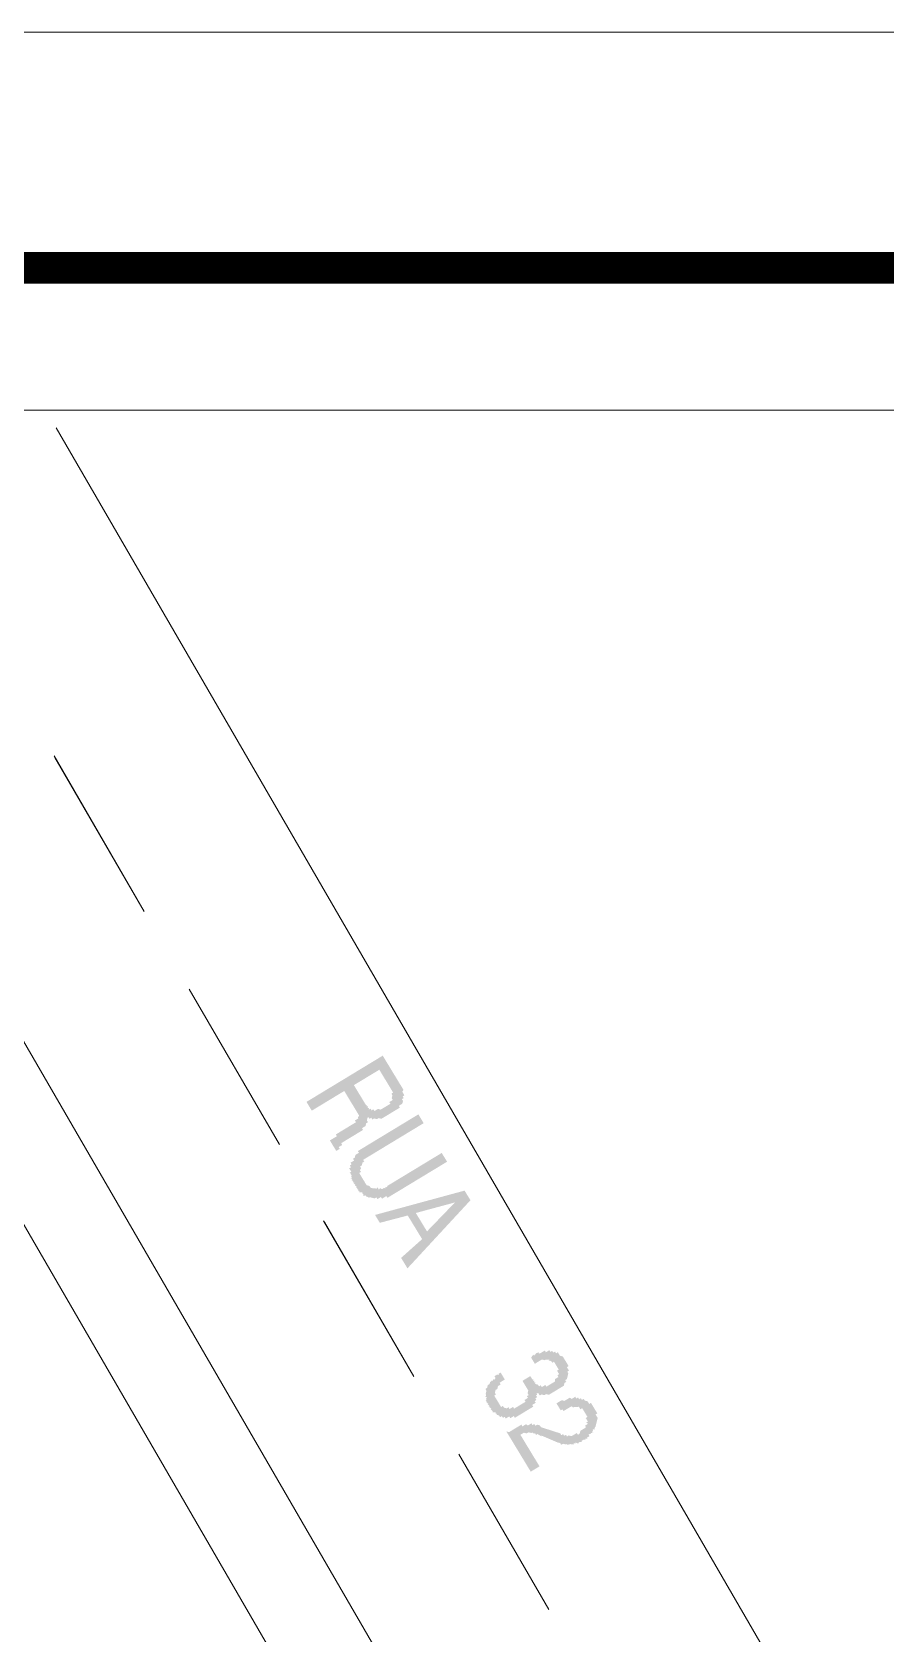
# Model space of a CAD drawing. Header units: millimetres. Extents: x 1345 to 2117, y 1214 to 1365.
# Drawn here: x 1566.91 to 1569.62, y 1291.24 to 1296.34 of the extents above; entities that cross this region are included whole.
import ezdxf

# ---------------------------------------------------------------- set-up
doc = ezdxf.new("R2010")
doc.units = ezdxf.units.MM
doc.header["$LTSCALE"] = 0.5
doc.layers.add('02', color=2, linetype='Continuous')

msp = doc.modelspace()

# ---------------------------------------------------------------- hatches: boundary and pattern name
at = {"true_color": 0x000007}
h = msp.add_hatch(color=7, dxfattribs=at)
h.paths.add_polyline_path([(1567.8738, 1292.7784), (1567.8535, 1292.8119), (1567.8591, 1292.8152), (1567.8646, 1292.8186), (1567.8702, 1292.822), (1567.8758, 1292.8254), (1567.8724, 1292.831), (1567.878, 1292.8343), (1567.8836, 1292.8377), (1567.8891, 1292.8411), (1567.8947, 1292.8445), (1567.9003, 1292.8479), (1567.9031, 1292.8495), (1567.9059, 1292.8512), (1567.9086, 1292.8529), (1567.9114, 1292.8546), (1567.9142, 1292.8563), (1567.9198, 1292.8597), (1567.9254, 1292.8631), (1567.9309, 1292.8665), (1567.9365, 1292.8698), (1567.9331, 1292.8754), (1567.9387, 1292.8788), (1567.9443, 1292.8822), (1567.9409, 1292.8877), (1567.9426, 1292.885), (1567.9465, 1292.8911), (1567.9431, 1292.8967), (1567.9448, 1292.8939), (1567.9397, 1292.9023), (1567.9414, 1292.8995), (1567.938, 1292.9051), (1567.8992, 1292.9692), (1567.796, 1292.9066), (1567.7791, 1292.9345), (1568.0216, 1293.0816), (1568.074, 1292.9951), (1568.0774, 1292.9896), (1568.0791, 1292.9868), (1568.0808, 1292.984), (1568.0825, 1292.9812), (1568.0842, 1292.9784), (1568.0859, 1292.9756), (1568.0876, 1292.9728), (1568.0837, 1292.9667), (1568.0871, 1292.9611), (1568.0904, 1292.9555), (1568.0849, 1292.9521), (1568.0882, 1292.9466), (1568.0827, 1292.9432), (1568.086, 1292.9376), (1568.0839, 1292.9287), (1568.0783, 1292.9253), (1568.0727, 1292.9219), (1568.0761, 1292.9163), (1568.0705, 1292.9129), (1568.0649, 1292.9096), (1568.0677, 1292.9112), (1568.0594, 1292.9062), (1568.0538, 1292.9028), (1568.0566, 1292.9045), (1568.051, 1292.9011), (1568.0454, 1292.8977), (1568.0398, 1292.8943), (1568.0343, 1292.891), (1568.0287, 1292.8876), (1568.0231, 1292.8842), (1568.0175, 1292.8808), (1568.0086, 1292.883), (1568.003, 1292.8796), (1567.9941, 1292.8818), (1567.9968, 1292.8835), (1567.9885, 1292.8785), (1567.9851, 1292.884), (1567.9795, 1292.8807), (1567.9761, 1292.8862), (1567.9789, 1292.8879), (1567.9734, 1292.8845), (1567.9712, 1292.8756), (1567.9745, 1292.87), (1567.969, 1292.8666), (1567.9668, 1292.8577), (1567.9612, 1292.8543), (1567.9556, 1292.8509), (1567.959, 1292.8453), (1567.9534, 1292.842), (1567.9478, 1292.8386), (1567.9423, 1292.8352), (1567.9367, 1292.8318), (1567.9311, 1292.8284), (1567.9255, 1292.8251), (1567.9283, 1292.8267), (1567.92, 1292.8217), (1567.9228, 1292.8234), (1567.9172, 1292.82), (1567.9116, 1292.8166), (1567.906, 1292.8132), (1567.9005, 1292.8098), (1567.8949, 1292.8065), (1567.8893, 1292.8031), (1567.8927, 1292.7975), (1567.8871, 1292.7941), (1567.8815, 1292.7907), (1567.8849, 1292.7852)])
h.paths.add_polyline_path([(1568.0319, 1292.92), (1568.0375, 1292.9234), (1568.0403, 1292.9251), (1568.0458, 1292.9285), (1568.0425, 1292.9341), (1568.048, 1292.9374), (1568.0508, 1292.9391), (1568.0536, 1292.9408), (1568.0502, 1292.9464), (1568.0524, 1292.9553), (1568.0541, 1292.9526), (1568.049, 1292.9609), (1568.0546, 1292.9643), (1568.0512, 1292.9699), (1568.0529, 1292.9671), (1568.0495, 1292.9727), (1568.0107, 1293.0368), (1567.9298, 1292.9878), (1567.9687, 1292.9237), (1567.9715, 1292.9253), (1567.9704, 1292.9209), (1567.9749, 1292.9198), (1567.9738, 1292.9153), (1567.9782, 1292.9142), (1567.9772, 1292.9097), (1567.9827, 1292.9131), (1567.9844, 1292.9103), (1567.9861, 1292.9075), (1567.9917, 1292.9109), (1567.9951, 1292.9053), (1568.0006, 1292.9087), (1568.0062, 1292.9121), (1568.0152, 1292.9099), (1568.0207, 1292.9133), (1568.0263, 1292.9166)])
for points in [[(1568.0477, 1292.6361), (1568.0505, 1292.6378), (1568.0422, 1292.6327), (1568.0366, 1292.6293), (1568.0332, 1292.6349), (1568.0304, 1292.6332), (1568.0248, 1292.6298), (1568.0193, 1292.6264), (1568.0159, 1292.632), (1568.0103, 1292.6286), (1568.0047, 1292.6253), (1568.0014, 1292.6308), (1567.9958, 1292.6275), (1567.9868, 1292.6296), (1567.9779, 1292.6318), (1567.9796, 1292.6291), (1567.9689, 1292.634), (1567.9706, 1292.6313), (1567.9655, 1292.6396), (1567.9672, 1292.6368), (1567.96, 1292.6362), (1567.9583, 1292.639), (1567.9611, 1292.6407), (1567.9549, 1292.6446), (1567.9577, 1292.6463), (1567.9459, 1292.6468), (1567.9487, 1292.6485), (1567.9425, 1292.6524), (1567.9453, 1292.6541), (1567.9392, 1292.6579), (1567.942, 1292.6596), (1567.9358, 1292.6635), (1567.9386, 1292.6652), (1567.9324, 1292.6691), (1567.9352, 1292.6708), (1567.929, 1292.6747), (1567.9318, 1292.6764), (1567.9256, 1292.6802), (1567.9284, 1292.6819), (1567.9223, 1292.6858), (1567.9251, 1292.6875), (1567.9189, 1292.6914), (1567.9234, 1292.6903), (1567.9211, 1292.7004), (1567.9256, 1292.6993), (1567.9177, 1292.7059), (1567.9222, 1292.7048), (1567.916, 1292.7087), (1567.9216, 1292.7121), (1567.9182, 1292.7177), (1567.9148, 1292.7232), (1567.9204, 1292.7266), (1567.917, 1292.7322), (1567.9226, 1292.7356), (1567.9192, 1292.7412), (1567.9248, 1292.7445), (1567.9304, 1292.7479), (1567.927, 1292.7535), (1567.9326, 1292.7569), (1567.9348, 1292.7658), (1567.9403, 1292.7692), (1567.9459, 1292.7726), (1567.9425, 1292.7782), (1567.9453, 1292.7799), (1567.9481, 1292.7815), (1567.9509, 1292.7832), (1567.9565, 1292.7866), (1567.9593, 1292.7883), (1568.1349, 1292.8948), (1568.1518, 1292.8669), (1567.9734, 1292.7587), (1567.9762, 1292.7604), (1567.9678, 1292.7554), (1567.9706, 1292.757), (1567.9622, 1292.752), (1567.965, 1292.7537), (1567.9594, 1292.7503), (1567.9628, 1292.7447), (1567.9572, 1292.7413), (1567.955, 1292.7324), (1567.9495, 1292.729), (1567.9512, 1292.7262), (1567.9528, 1292.7234), (1567.949, 1292.7173), (1567.9507, 1292.7145), (1567.9523, 1292.7117), (1567.9468, 1292.7083), (1567.9501, 1292.7027), (1567.9535, 1292.6971), (1567.9569, 1292.6916), (1567.9603, 1292.686), (1567.9637, 1292.6804), (1567.967, 1292.6748), (1567.9704, 1292.6693), (1567.9794, 1292.6671), (1567.9828, 1292.6615), (1567.9917, 1292.6593), (1567.999, 1292.6599), (1568.0007, 1292.6571), (1568.0046, 1292.6633), (1568.0079, 1292.6577), (1568.0096, 1292.6549), (1568.0135, 1292.6611), (1568.0152, 1292.6583), (1568.0197, 1292.6572), (1568.0253, 1292.6606), (1568.0297, 1292.6595), (1568.0308, 1292.664), (1568.0353, 1292.6629), (1568.0364, 1292.6673), (1568.2092, 1292.7721), (1568.2262, 1292.7442)], [(1568.4669, 1291.9447), (1568.4697, 1291.9464), (1568.4613, 1291.9413), (1568.4641, 1291.943), (1568.4557, 1291.938), (1568.4529, 1291.9363), (1568.4474, 1291.9329), (1568.4418, 1291.9295), (1568.4384, 1291.9351), (1568.4328, 1291.9317), (1568.4273, 1291.9283), (1568.4239, 1291.9339), (1568.4183, 1291.9305), (1568.4127, 1291.9271), (1568.4093, 1291.9327), (1568.4038, 1291.9293), (1568.4004, 1291.9349), (1568.3948, 1291.9315), (1568.3914, 1291.9371), (1568.3825, 1291.9393), (1568.3853, 1291.941), (1568.3791, 1291.9449), (1568.3819, 1291.9466), (1568.3701, 1291.9471), (1568.3729, 1291.9488), (1568.3668, 1291.9526), (1568.3712, 1291.9516), (1568.3634, 1291.9582), (1568.3679, 1291.9571), (1568.36, 1291.9638), (1568.3645, 1291.9627), (1568.3583, 1291.9666), (1568.3611, 1291.9683), (1568.3549, 1291.9722), (1568.3577, 1291.9739), (1568.3516, 1291.9777), (1568.3543, 1291.9794), (1568.3482, 1291.9833), (1568.351, 1291.985), (1568.3504, 1291.9923), (1568.3532, 1291.994), (1568.347, 1291.9978), (1568.3498, 1291.9995), (1568.3492, 1292.0068), (1568.3514, 1292.0158), (1568.348, 1292.0213), (1568.3536, 1292.0247), (1568.3558, 1292.0337), (1568.3613, 1292.037), (1568.3635, 1292.046), (1568.3652, 1292.0432), (1568.3691, 1292.0494), (1568.3708, 1292.0466), (1568.3747, 1292.0528), (1568.3764, 1292.05), (1568.3803, 1292.0561), (1568.3769, 1292.0617), (1568.3797, 1292.0634), (1568.3853, 1292.0668), (1568.3897, 1292.0657), (1568.3908, 1292.0702), (1568.3964, 1292.0735), (1568.3981, 1292.0708), (1568.4099, 1292.0512), (1568.4043, 1292.0479), (1568.4071, 1292.0496), (1568.3988, 1292.0445), (1568.3932, 1292.0411), (1568.3966, 1292.0355), (1568.3938, 1292.0338), (1568.3882, 1292.0305), (1568.386, 1292.0215), (1568.3804, 1292.0181), (1568.3782, 1292.0092), (1568.3816, 1292.0036), (1568.3761, 1292.0002), (1568.3794, 1291.9946), (1568.3828, 1291.9891), (1568.3862, 1291.9835), (1568.3879, 1291.9807), (1568.3896, 1291.9779), (1568.3913, 1291.9751), (1568.393, 1291.9723), (1568.3946, 1291.9695), (1568.3963, 1291.9668), (1568.398, 1291.964), (1568.4036, 1291.9674), (1568.407, 1291.9618), (1568.4159, 1291.9596), (1568.4215, 1291.963), (1568.4249, 1291.9574), (1568.4305, 1291.9608), (1568.436, 1291.9641), (1568.4394, 1291.9586), (1568.4422, 1291.9603), (1568.445, 1291.962), (1568.4478, 1291.9636), (1568.4506, 1291.9653), (1568.4534, 1291.967), (1568.4561, 1291.9687), (1568.4589, 1291.9704), (1568.4645, 1291.9738), (1568.4701, 1291.9772), (1568.4757, 1291.9805), (1568.4723, 1291.9861), (1568.4779, 1291.9895), (1568.4834, 1291.9929), (1568.4801, 1291.9985), (1568.4856, 1292.0018), (1568.4822, 1292.0074), (1568.4844, 1292.0164), (1568.4811, 1292.0219), (1568.4828, 1292.0192), (1568.4777, 1292.0275), (1568.4794, 1292.0247), (1568.4743, 1292.0331), (1568.476, 1292.0303), (1568.4726, 1292.0359), (1568.4692, 1292.0415), (1568.4659, 1292.047), (1568.4909, 1292.0622), (1568.4943, 1292.0567), (1568.4977, 1292.0511), (1568.5005, 1292.0528), (1568.4994, 1292.0483), (1568.5039, 1292.0472), (1568.5028, 1292.0427), (1568.5072, 1292.0416), (1568.5062, 1292.0372), (1568.5106, 1292.0361), (1568.5151, 1292.035), (1568.5185, 1292.0294), (1568.5241, 1292.0328), (1568.5274, 1292.0272), (1568.533, 1292.0306), (1568.5386, 1292.0339), (1568.542, 1292.0284), (1568.5475, 1292.0318), (1568.5531, 1292.0351), (1568.5587, 1292.0385), (1568.5643, 1292.0419), (1568.5699, 1292.0453), (1568.5693, 1292.0525), (1568.572, 1292.0542), (1568.5748, 1292.0559), (1568.5776, 1292.0576), (1568.5804, 1292.0593), (1568.577, 1292.0649), (1568.5798, 1292.0666), (1568.5826, 1292.0683), (1568.5792, 1292.0738), (1568.5758, 1292.0794), (1568.5814, 1292.0828), (1568.578, 1292.0884), (1568.5797, 1292.0856), (1568.5747, 1292.0939), (1568.5764, 1292.0911), (1568.573, 1292.0967), (1568.5696, 1292.1023), (1568.5662, 1292.1079), (1568.5606, 1292.1045), (1568.5573, 1292.1101), (1568.5483, 1292.1123), (1568.5511, 1292.114), (1568.5393, 1292.1145), (1568.5421, 1292.1162), (1568.5338, 1292.1111), (1568.5366, 1292.1128), (1568.5276, 1292.115), (1568.522, 1292.1116), (1568.5164, 1292.1082), (1568.5109, 1292.1048), (1568.5053, 1292.1014), (1568.4918, 1292.1237), (1568.4935, 1292.121), (1568.4974, 1292.1271), (1568.5029, 1292.1305), (1568.5046, 1292.1277), (1568.5085, 1292.1339), (1568.5141, 1292.1373), (1568.5158, 1292.1345), (1568.5169, 1292.139), (1568.5202, 1292.1334), (1568.5258, 1292.1368), (1568.5286, 1292.1385), (1568.5314, 1292.1401), (1568.5342, 1292.1418), (1568.537, 1292.1435), (1568.5404, 1292.1379), (1568.5459, 1292.1413), (1568.5515, 1292.1447), (1568.5549, 1292.1391), (1568.5605, 1292.1425), (1568.5638, 1292.1369), (1568.5694, 1292.1403), (1568.5728, 1292.1347), (1568.5784, 1292.1381), (1568.5818, 1292.1325), (1568.5851, 1292.127), (1568.5941, 1292.1248), (1568.5975, 1292.1192), (1568.6008, 1292.1136), (1568.6025, 1292.1108), (1568.6042, 1292.1081), (1568.6059, 1292.1053), (1568.6076, 1292.1025), (1568.6093, 1292.0997), (1568.611, 1292.0969), (1568.6127, 1292.0941), (1568.6071, 1292.0907), (1568.6105, 1292.0852), (1568.6139, 1292.0796), (1568.6083, 1292.0762), (1568.6117, 1292.0706), (1568.6095, 1292.0617), (1568.6073, 1292.0527), (1568.6017, 1292.0493), (1568.6051, 1292.0438), (1568.5995, 1292.0404), (1568.5973, 1292.0314), (1568.5917, 1292.028), (1568.5945, 1292.0297), (1568.5862, 1292.0247), (1568.5889, 1292.0264), (1568.5834, 1292.023), (1568.5778, 1292.0196), (1568.5722, 1292.0162), (1568.5666, 1292.0128), (1568.5611, 1292.0095), (1568.5555, 1292.0061), (1568.5499, 1292.0027), (1568.541, 1292.0049), (1568.5354, 1292.0015), (1568.5264, 1292.0037), (1568.5292, 1292.0054), (1568.5209, 1292.0003), (1568.5175, 1292.0059), (1568.5203, 1292.0076), (1568.5085, 1292.0081), (1568.5113, 1292.0098), (1568.5119, 1292.0025), (1568.5091, 1292.0008), (1568.5125, 1291.9952), (1568.5069, 1291.9919), (1568.5103, 1291.9863), (1568.5047, 1291.9829), (1568.5081, 1291.9773), (1568.5025, 1291.974), (1568.497, 1291.9706), (1568.5003, 1291.965), (1568.4948, 1291.9616), (1568.4892, 1291.9582), (1568.4836, 1291.9549), (1568.478, 1291.9515), (1568.4725, 1291.9481), (1568.4669, 1291.9447), (1568.4697, 1291.9464)], [(1568.6596, 1291.8595), (1568.654, 1291.8561), (1568.6557, 1291.8533), (1568.6485, 1291.8527), (1568.6429, 1291.8494), (1568.6446, 1291.8466), (1568.6339, 1291.8516), (1568.6356, 1291.8488), (1568.6283, 1291.8482), (1568.63, 1291.8454), (1568.6228, 1291.8448), (1568.6272, 1291.8437), (1568.6138, 1291.847), (1568.6183, 1291.8459), (1568.6082, 1291.8436), (1568.6065, 1291.8464), (1568.6038, 1291.8447), (1568.5948, 1291.8469), (1568.5892, 1291.8435), (1568.5858, 1291.8491), (1568.5769, 1291.8513), (1568.5254, 1291.8734), (1568.527, 1291.8706), (1568.5164, 1291.8756), (1568.5181, 1291.8728), (1568.5147, 1291.8784), (1568.5091, 1291.875), (1568.5058, 1291.8806), (1568.5002, 1291.8772), (1568.503, 1291.8789), (1568.4968, 1291.8828), (1568.4912, 1291.8794), (1568.494, 1291.8811), (1568.4851, 1291.8833), (1568.4795, 1291.8799), (1568.4705, 1291.8821), (1568.4649, 1291.8787), (1568.4594, 1291.8754), (1568.5202, 1291.775), (1568.4923, 1291.7581), (1568.4146, 1291.8863), (1568.4235, 1291.8841), (1568.4291, 1291.8875), (1568.4347, 1291.8909), (1568.4403, 1291.8943), (1568.4459, 1291.8977), (1568.4514, 1291.901), (1568.457, 1291.9044), (1568.4626, 1291.9078), (1568.466, 1291.9022), (1568.4715, 1291.9056), (1568.4743, 1291.9073), (1568.4771, 1291.909), (1568.4833, 1291.9051), (1568.4861, 1291.9068), (1568.4889, 1291.9085), (1568.4916, 1291.9102), (1568.4944, 1291.9119), (1568.4978, 1291.9063), (1568.5034, 1291.9097), (1568.5068, 1291.9041), (1568.5123, 1291.9075), (1568.5213, 1291.9053), (1568.5247, 1291.8997), (1568.5863, 1291.8799), (1568.5896, 1291.8743), (1568.5924, 1291.876), (1568.5952, 1291.8777), (1568.5986, 1291.8721), (1568.6042, 1291.8755), (1568.6076, 1291.8699), (1568.6103, 1291.8716), (1568.6131, 1291.8733), (1568.6221, 1291.8711), (1568.6277, 1291.8745), (1568.6332, 1291.8778), (1568.6388, 1291.8812), (1568.6422, 1291.8756), (1568.6478, 1291.879), (1568.65, 1291.888), (1568.6555, 1291.8914), (1568.6611, 1291.8947), (1568.6639, 1291.8964), (1568.6667, 1291.8981), (1568.6661, 1291.9054), (1568.6689, 1291.9071), (1568.6717, 1291.9088), (1568.6745, 1291.9105), (1568.6683, 1291.9143), (1568.6711, 1291.916), (1568.6739, 1291.9177), (1568.6705, 1291.9233), (1568.6671, 1291.9289), (1568.6727, 1291.9322), (1568.6693, 1291.9378), (1568.6659, 1291.9434), (1568.6625, 1291.949), (1568.6642, 1291.9462), (1568.6592, 1291.9546), (1568.6609, 1291.9518), (1568.6558, 1291.9601), (1568.6502, 1291.9567), (1568.6485, 1291.9595), (1568.6451, 1291.9651), (1568.6396, 1291.9617), (1568.6424, 1291.9634), (1568.6306, 1291.9639), (1568.6334, 1291.9656), (1568.625, 1291.9605), (1568.6278, 1291.9622), (1568.6217, 1291.9661), (1568.6189, 1291.9644), (1568.6133, 1291.961), (1568.6077, 1291.9577), (1568.6021, 1291.9543), (1568.5966, 1291.9509), (1568.5932, 1291.9565), (1568.5876, 1291.9531), (1568.5741, 1291.9754), (1568.5797, 1291.9788), (1568.5852, 1291.9822), (1568.5908, 1291.9855), (1568.5998, 1291.9834), (1568.6053, 1291.9867), (1568.6081, 1291.9884), (1568.6109, 1291.9901), (1568.6137, 1291.9918), (1568.6165, 1291.9935), (1568.6227, 1291.9896), (1568.6255, 1291.9913), (1568.6282, 1291.993), (1568.6338, 1291.9964), (1568.6372, 1291.9908), (1568.6428, 1291.9942), (1568.6461, 1291.9886), (1568.6517, 1291.992), (1568.6551, 1291.9864), (1568.6607, 1291.9898), (1568.6641, 1291.9842), (1568.673, 1291.982), (1568.6764, 1291.9764), (1568.6781, 1291.9736), (1568.6837, 1291.977), (1568.687, 1291.9715), (1568.6887, 1291.9687), (1568.6904, 1291.9659), (1568.6921, 1291.9631), (1568.6938, 1291.9603), (1568.6972, 1291.9547), (1568.7006, 1291.9491), (1568.7039, 1291.9436), (1568.6984, 1291.9402), (1568.7017, 1291.9346), (1568.7051, 1291.929), (1568.7029, 1291.9201), (1568.7007, 1291.9111), (1568.6985, 1291.9022), (1568.6947, 1291.896), (1568.6963, 1291.8932), (1568.6891, 1291.8926), (1568.6908, 1291.8898), (1568.6869, 1291.8837), (1568.6914, 1291.8826), (1568.6813, 1291.8803), (1568.6858, 1291.8792), (1568.6757, 1291.8769), (1568.6791, 1291.8713), (1568.6763, 1291.8696), (1568.6708, 1291.8663), (1568.6724, 1291.8635), (1568.6652, 1291.8629), (1568.6669, 1291.8601), (1568.6596, 1291.8595), (1568.6613, 1291.8567)]]:
    msp.add_hatch(color=7, dxfattribs=at).paths.add_polyline_path(points)
h = msp.add_hatch(color=7, dxfattribs=at)
h.paths.add_polyline_path([(1568.1002, 1292.4049), (1568.08, 1292.4383), (1568.1468, 1292.4979), (1568.1011, 1292.5731), (1568.0123, 1292.5498), (1567.9971, 1292.5749), (1568.2819, 1292.6523), (1568.3005, 1292.6216)])
h.paths.add_polyline_path([(1568.1623, 1292.5225), (1568.2513, 1292.6147), (1568.1268, 1292.5811)])

# ---------------------------------------------------------------- linework, layer by layer
at = {"color": 84, "linetype": 'Continuous', "lineweight": 15, "true_color": 0x259500}
msp.add_lwpolyline([(1568.197, 1290.2711), (1565.4115, 1295.0792)], dxfattribs=at)
at = {"color": 7, "linetype": 'Continuous', "lineweight": 5}
msp.add_lwpolyline([(1565.7479, 1295.0792), (1568.539, 1290.2614), (1568.539, 1290.2614)], dxfattribs=at)
at = {"color": 7, "linetype": 'Continuous', "lineweight": 9}
msp.add_lwpolyline([(1566.9834, 1295.0792), (1569.3792, 1290.9438), (1569.3792, 1290.9438)], dxfattribs=at)
msp.add_lwpolyline([(1566.9834, 1295.0792), (1569.3792, 1290.9438), (1569.3792, 1290.9438)], dxfattribs=at)
msp.add_lwpolyline([(1566.9834, 1295.0792), (1569.3792, 1290.9438), (1569.3792, 1290.9438)], dxfattribs=at)
msp.add_lwpolyline([(1566.9834, 1295.0792), (1569.3792, 1290.9438), (1569.3792, 1290.9438)], dxfattribs=at)
msp.add_lwpolyline([(1566.9834, 1295.0792), (1569.3792, 1290.9438), (1569.3792, 1290.9438)], dxfattribs=at)
msp.add_lwpolyline([(1566.9834, 1295.0792), (1569.3792, 1290.9438), (1569.3792, 1290.9438)], dxfattribs=at)
at = {"color": 7, "linetype": 'Continuous', "lineweight": 5, "true_color": 0x000007}
for points in [[(1566.9766, 1294.0351), (1567.2632, 1293.5405), (1567.2632, 1293.5405)], [(1566.9793, 1294.0305), (1567.2632, 1293.5405), (1567.2632, 1293.5405)], [(1567.4064, 1293.2932), (1567.6929, 1292.7987), (1567.6929, 1292.7987)], [(1567.4064, 1293.2932), (1567.6929, 1292.7987), (1567.6929, 1292.7987)], [(1567.8335, 1292.556), (1568.1201, 1292.0614), (1568.1201, 1292.0614)], [(1567.8362, 1292.5514), (1568.1201, 1292.0614), (1568.1201, 1292.0614)], [(1568.2633, 1291.8141), (1568.5498, 1291.3196), (1568.5498, 1291.3196)]]:
    msp.add_lwpolyline(points, dxfattribs=at)
at = {"layer": '02', "lineweight": 18}
for points in [[(1523.0137, 1251.788), (1584.2137, 1251.788), (1584.2137, 1296.338), (1523.0137, 1296.338)], [(1576.1667, 1275.9673), (1557.2153, 1275.9673), (1557.2153, 1295.1356), (1576.1667, 1295.1356)]]:
    msp.add_lwpolyline(points, close=True, dxfattribs=at)
at = {"layer": '02', "lineweight": 18, "const_width": 0.1}
msp.add_lwpolyline([(1523.7637, 1252.538), (1583.4637, 1252.538), (1583.4637, 1295.588), (1523.7637, 1295.588)], close=True, dxfattribs=at)

doc.saveas('drawing.dxf')
